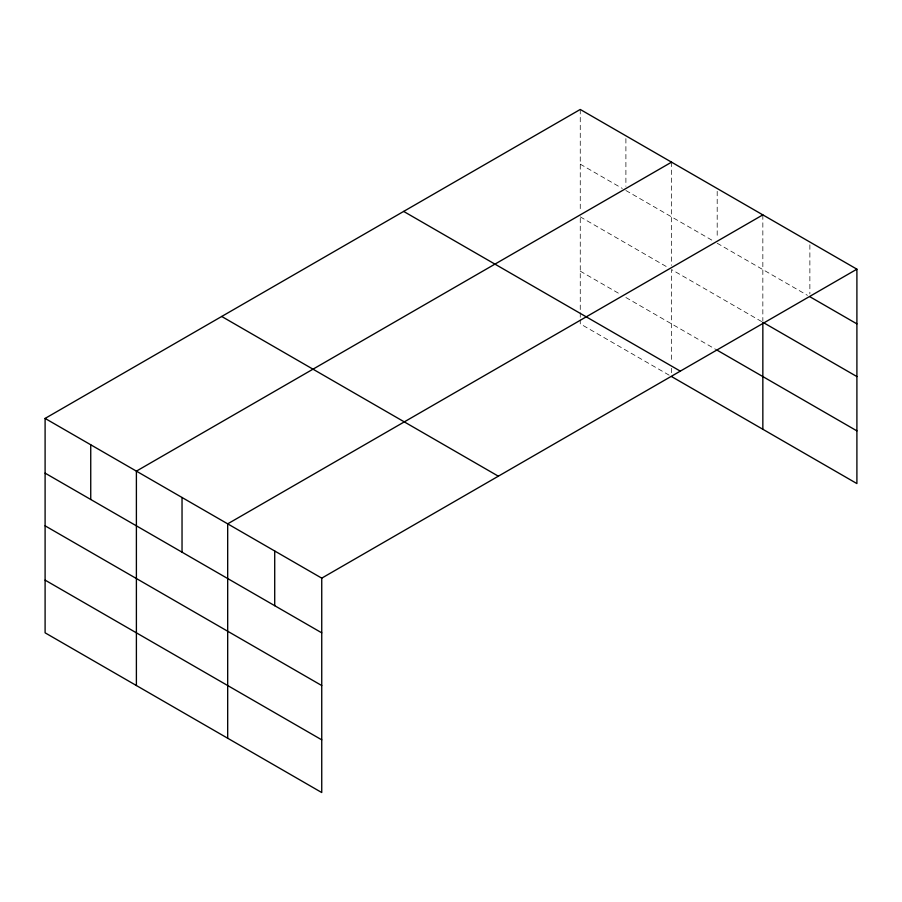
<?xml version="1.0" encoding="UTF-8"?>
<svg xmlns="http://www.w3.org/2000/svg" width="902" height="902" viewBox="0 0 902 902"><rect width="100%" height="100%" fill="white"/><g stroke="black" fill="none" stroke-linecap="round" stroke-linejoin="round"><path stroke-width="0.68" stroke-dasharray="4.51 3.38" d="M580.257 164.153L622.301 188.428M625.898 190.514L713.595 241.138M717.191 243.224L807.459 295.337M580.257 216.852L667.942 267.488M761.638 321.574L671.55 269.563L671.55 362.694M580.257 271.152L619.899 294.041M625.898 297.502L717.191 350.213M669.149 375.176L580.257 323.852L580.257 319.691M809.872 244.837L809.872 293.917M762.844 214.879L762.844 320.887M717.191 191.325L717.191 237.609M671.55 162.168L671.55 265.402M671.55 368.242L671.55 373.789M625.898 138.615L625.898 186.308M580.257 109.458L580.257 211.305M580.257 218.25L580.257 311.37M580.257 312.757L580.257 318.305"/><path stroke-width="1.35" d="M45.1 418.427L321.743 578.148L321.743 792.542L45.1 632.821L45.1 418.427L580.257 109.458L856.9 269.179L856.9 483.573L671.55 376.562M671.55 162.168L136.394 471.137L136.394 685.531M762.844 214.879L227.687 523.848L227.687 738.231M321.743 578.148L856.9 269.179M809.872 296.724L856.9 323.874M856.9 376.574L762.844 322.273L762.844 429.262M717.191 350.213L856.9 430.874M403.656 211.418L680.3 371.139M221.7 316.467L498.344 476.188M45.1 473.133L321.743 632.843M45.1 525.821L321.743 685.543M45.1 580.121L321.743 739.843M274.715 550.998L274.715 605.693M182.035 497.487L182.035 552.193M90.741 444.787L90.741 499.482"/></g></svg>
